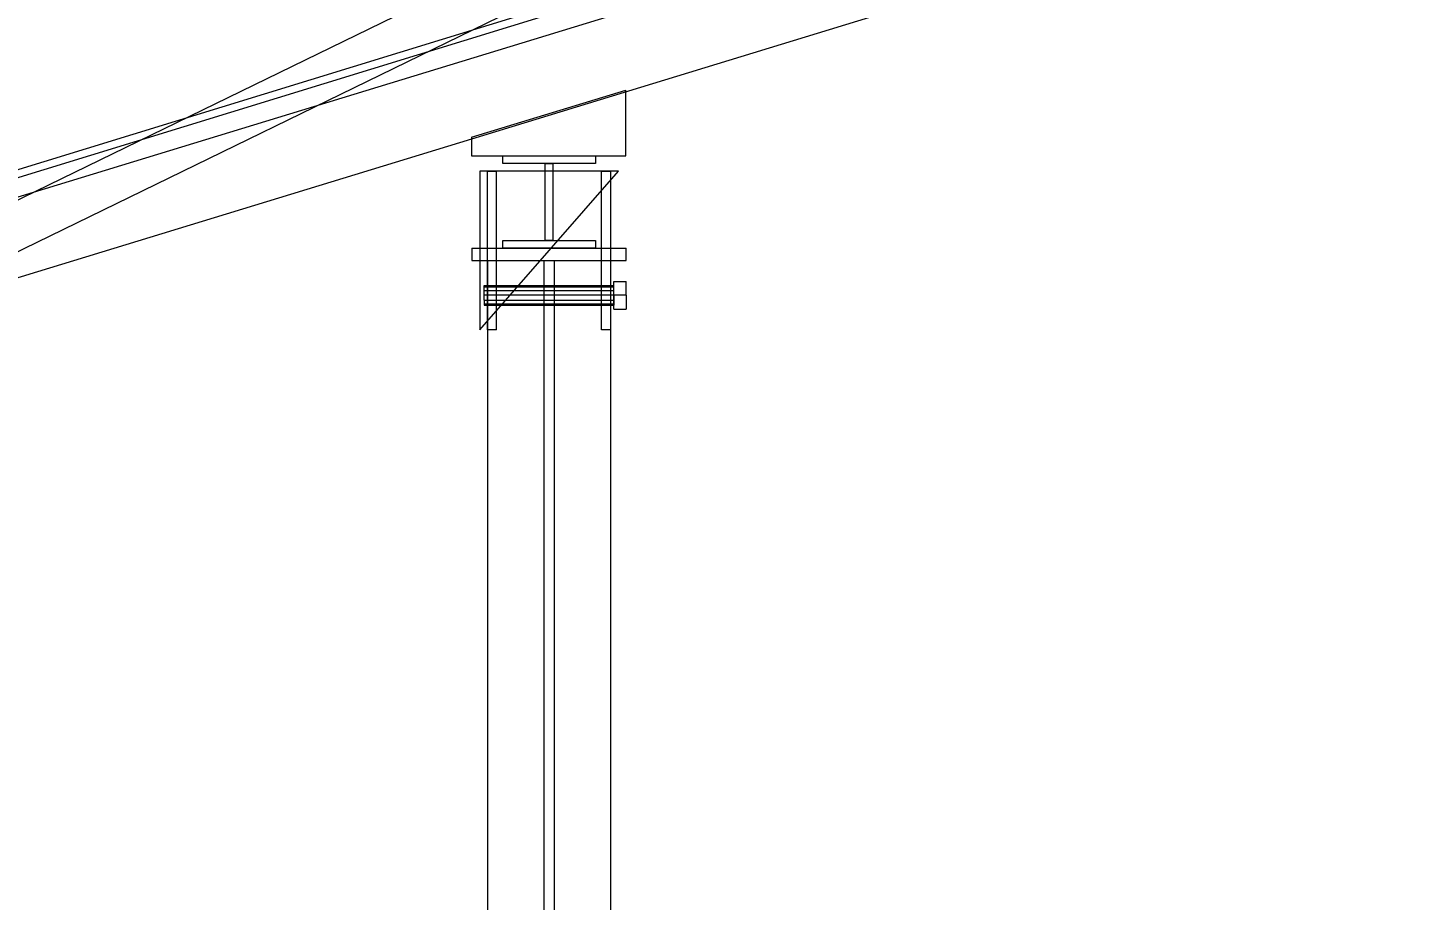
# Model space of a CAD drawing. Header units: millimetres. Extents: x -1970 to 34302, y -65268 to 6837.
# Drawn here: x 23659 to 24566, y 2009 to 2574 of the extents above; entities that cross this region are included whole.
import ezdxf

# ---------------------------------------------------------------- set-up
doc = ezdxf.new("R2010")
doc.units = ezdxf.units.MM
doc.layers.add('COTAS_P', color=1, linetype='Continuous', lineweight=0)
doc.layers.add('lateral_C02', color=7, linetype='Continuous', lineweight=0)
doc.dimstyles.new('R19_100', dxfattribs={"dimtxt": 250, "dimasz": 150, "dimexe": 150, "dimexo": 80, "dimgap": 100, "dimtad": 1, "dimtih": 1, "dimtoh": 1, "dimdsep": 46, "dimcen": 0.09, "dimadec": 0, "dimazin": 0, "dimtfac": 1, "dimtdec": 4, "dimtofl": 0, "dimtmove": 0, "dimatfit": 3, "dimfxl": 1, "dimtolj": 1, "dimtzin": 0, "dimarcsym": 0})

# ---------------------------------------------------------------- blocks, each defined once
blk = doc.blocks.new('*D3')
at = {"layer": 'COTAS_P', "color": 0, "lineweight": -2, "transparency": 16777216}
for p, q in [((25334.81, 3271.57), (25051.31, 4199.21)), ((16158.18, 1324.54), (24951.7, 4011.92)), ((16254.38, 496.51), (15970.89, 1424.15))]:
    blk.add_line(p, q, dxfattribs=at)
at = {"layer": 'COTAS_P', "color": 0, "transparency": 16777216}
for points in [[(24944.39, 4035.83), (24959, 3988.02), (25095.15, 4055.76)], [(16150.87, 1348.45), (16165.48, 1300.63), (16014.73, 1280.7)]]:
    blk.add_solid(points, dxfattribs=at)
at = {"layer": 'Defpoints', "color": 0, "transparency": 16777216}
for p in [(25095.15, 4055.76), (25358.19, 3195.06), (16277.76, 420)]:
    blk.add_point(p, dxfattribs=at)

msp = doc.modelspace()

# ---------------------------------------------------------------- linework, layer by layer
at = {"layer": 'lateral_C02'}
for p, q in [((16335.427, 232.465), (25411.088, 3023.01)), ((16336.897, 227.686), (25412.557, 3018.231)), ((23605.114, 2439.525), (24697.188, 2971.947)), ((23618.261, 2412.559), (24710.335, 2944.981)), ((23604.381, 2449.95), (24751.985, 2800.669)), ((23618.994, 2402.133), (24766.599, 2752.852)), ((23946.455, 2503.254), (24046.455, 2533.815)), ((24046.455, 2491.254), (24046.455, 2533.815)), ((23946.455, 2503.254), (23946.455, 2491.254)), ((23946.455, 2491.254), (24046.455, 2491.254)), ((23966.747, 2486.254), (23966.747, 2491.254)), ((23966.747, 2491.254), (24026.747, 2491.254)), ((24026.747, 2486.254), (23966.747, 2486.254)), ((23994.247, 2436.254), (23994.247, 2486.254)), ((23994.247, 2486.254), (23999.247, 2486.254)), ((23999.247, 2486.254), (23999.247, 2436.254)), ((24026.747, 2491.254), (24026.747, 2486.254)), ((23951.747, 2378.254), (24041.747, 2481.254)), ((24041.747, 2481.254), (23951.747, 2481.254)), ((23951.747, 2481.254), (23951.747, 2378.254)), ((23956.747, 2378.254), (23956.747, 2481.254)), ((23956.747, 2481.254), (23962.747, 2481.254)), ((23962.747, 2378.254), (23962.747, 2481.254)), ((24030.747, 2378.254), (24030.747, 2481.254)), ((24030.747, 2481.254), (24036.747, 2481.254)), ((24036.747, 2378.254), (24036.747, 2481.254)), ((23946.747, 2431.254), (24046.747, 2431.254)), ((23946.747, 2431.254), (23946.747, 2423.254)), ((23966.747, 2431.254), (23966.747, 2436.254)), ((23966.747, 2436.254), (24026.747, 2436.254)), ((24026.747, 2431.254), (23966.747, 2431.254)), ((23999.247, 2436.254), (23994.247, 2436.254)), ((24026.747, 2436.254), (24026.747, 2431.254)), ((24046.747, 2423.254), (24046.747, 2431.254)), ((23946.747, 2423.254), (24046.747, 2423.254)), ((23956.747, 2423.254), (24036.747, 2423.254)), ((23956.747, 2423.254), (23956.747, 25)), ((23993.247, 2423.254), (24000.247, 2423.254)), ((23993.247, 2423.254), (23993.247, 25)), ((24000.247, 25), (24000.247, 2423.254)), ((24036.747, 25), (24036.747, 2423.254)), ((23954.747, 2406.297), (23954.747, 2407.154)), ((23954.747, 2407.154), (24038.747, 2407.154)), ((23954.747, 2403.954), (23954.747, 2406.297)), ((23954.747, 2406.297), (24038.747, 2406.297)), ((23954.747, 2400.754), (23954.747, 2403.954)), ((23954.747, 2403.954), (24038.747, 2403.954)), ((24038.747, 2400.754), (24038.747, 2409.761)), ((24038.747, 2409.761), (24046.747, 2409.761)), ((24038.747, 2406.297), (24038.747, 2407.154)), ((24038.747, 2403.954), (24038.747, 2406.297)), ((24038.747, 2400.754), (24038.747, 2403.954)), ((24046.747, 2400.754), (24046.747, 2409.761)), ((23954.747, 2397.554), (23954.747, 2400.754)), ((24038.747, 2400.754), (23954.747, 2400.754)), ((23954.747, 2397.554), (23954.747, 2395.212)), ((23954.747, 2397.554), (24038.747, 2397.554)), ((23954.747, 2395.212), (23954.747, 2394.354)), ((23954.747, 2395.212), (24038.747, 2395.212)), ((24038.747, 2400.754), (24038.747, 2397.554)), ((24038.747, 2391.747), (24038.747, 2400.754)), ((24046.747, 2400.754), (24038.747, 2400.754)), ((24038.747, 2397.554), (24038.747, 2395.212)), ((24038.747, 2395.212), (24038.747, 2394.354)), ((24046.747, 2400.754), (24046.747, 2391.747)), ((23954.747, 2394.354), (24038.747, 2394.354)), ((24038.747, 2391.747), (24046.747, 2391.747)), ((23962.747, 2378.254), (23956.747, 2378.254)), ((24036.747, 2378.254), (24030.747, 2378.254))]:
    msp.add_line(p, q, dxfattribs=at)

# ---------------------------------------------------------------- dimensions: what is measured, and where the dimension line sits
at = {"layer": 'COTAS_P'}
dim = msp.add_aligned_dim(p1=(16277.765, 420), p2=(25358.187, 3195.061), distance=900, text='<> P', dimstyle='R19_100', dxfattribs=at)
dim.commit()
dim.dimension.update_dxf_attribs({"geometry": '*D3', "text_midpoint": (20554.937, 2668.234)})

doc.saveas('drawing.dxf')
